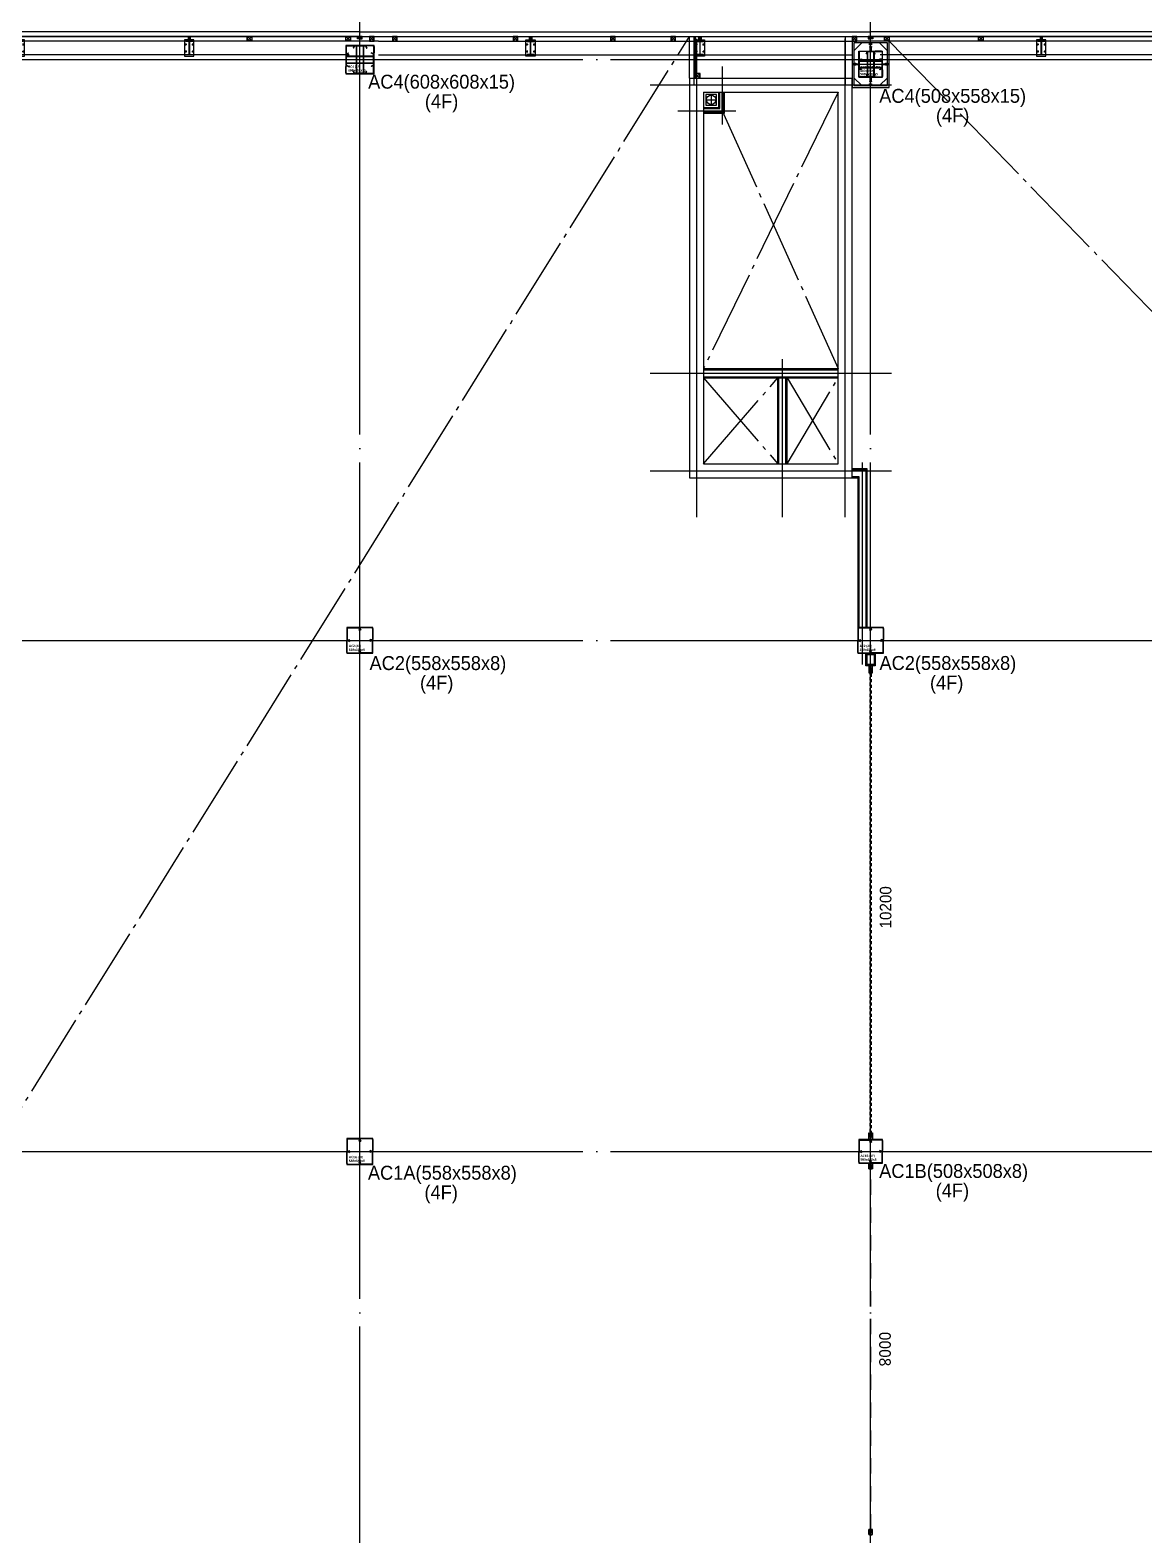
# Model space of a CAD drawing. Header units: millimetres. Extents: x -47382 to 204618, y -51045 to 127155.
# Drawn here: x 61896 to 85886, y 32117 to 64506 of the extents above; entities that cross this region are included whole.
import ezdxf
from ezdxf.enums import TextEntityAlignment as Align

# ---------------------------------------------------------------- set-up
doc = ezdxf.new("R2010")
doc.units = ezdxf.units.MM
doc.header["$LTSCALE"] = 300
doc.header["$MEASUREMENT"] = 0
for name, pattern in [('CEN', [62, 60, -1, 0, -1]), ('HID', [2, 1.1, -0.9]), ('STD_SHAFT', [7.3, 6, -0.5, 0.3, -0.5])]:
    doc.linetypes.add(name, pattern=pattern)
doc.layers.get('0').update_dxf_attribs({"linetype": 'CONTINUOUS'})
doc.layers.get('Defpoints').update_dxf_attribs({"color": 153, "linetype": 'CONTINUOUS'})
for name, color, linetype in [('1', 7, 'CONTINUOUS'), ('6', 6, 'CONTINUOUS'), ('A-CEN', 1, 'CEN'), ('A-CODE-DRAIN', 6, 'CONTINUOUS'), ('A-FLOR-FLIN-TYP2', 8, 'CONTINUOUS'), ('A-FLOR-GW', 6, 'CONTINUOUS'), ('A-FLOR-OPEN-BELO', 6, 'STD_SHAFT'), ('A-FLOR-PANL', 6, 'CONTINUOUS'), ('A-FLOR-STUD', 9, 'CONTINUOUS'), ('A-ST-AXIS-CEN', 252, 'CEN'), ('A-ST-COL', 2, 'CONTINUOUS'), ('A-ST-CONC', 2, 'CONTINUOUS'), ('A-WALL-DRY1', 7, 'CONTINUOUS'), ('Bound', 9, 'CONTINUOUS'), ('SS-PLATE', 32, 'CONTINUOUS'), ('STEEL', 2, 'CONTINUOUS'), ('XREF-PLAN$0$A-STEEL', 7, 'CONTINUOUS'), ('방화셔터', 11, 'HID'), ('지상4층 평면도$0$A-WALL-DRY1', 7, 'CONTINUOUS')]:
    doc.layers.add(name, color=color, linetype=linetype)
doc.layers.add('Defpoint', color=161, linetype='CONTINUOUS', plot=False)
doc.layers.add('보조근', color=7, linetype='CONTINUOUS', lineweight=0)
doc.styles.add('SH_대대리576', font='NanumGothicBold.ttf')
doc.styles.add('XR-평면도$0$맑은고딕', font='')
doc.styles.add('돋움', font='')
doc.styles.get('XR-평면도$0$맑은고딕').set_extended_font_data('Malgun Gothic')
doc.styles.get('돋움').set_extended_font_data('Dotum')

# ---------------------------------------------------------------- blocks, each defined once
blk = doc.blocks.new('A$C284E115B')
at = {"layer": 'A-FLOR-STUD'}
for p, q in [((2, 48, -103000), (98, 2, -103000)), ((2, 2, -103000), (98, 48, -103000))]:
    blk.add_line(p, q, dxfattribs=at)
at = {"layer": 'A-FLOR-STUD', "elevation": -103000}
for points in [[(0, 50), (100, 50), (100, 0), (0, 0)], [(2, 48), (98, 48), (98, 2), (2, 2)]]:
    blk.add_lwpolyline(points, close=True, dxfattribs=at)
blk = doc.blocks.new('BOLT')
at = {"layer": '1', "color": 251}
for p, q in [((-21, 0), (21, 0)), ((0, -21), (0, 21))]:
    blk.add_line(p, q, dxfattribs=at)
at = {"layer": '6', "color": 251}
blk.add_circle((0, 0), 11, dxfattribs=at)
blk = doc.blocks.new('WC2_BP')
at = {"layer": 'SS-PLATE', "color": 251, "ltscale": 0.05}
blk.add_lwpolyline([(-175, -100), (175, -100), (175, 100), (-175, 100)], close=True, dxfattribs=at)
at = {"linetype": 'HID', "yscale": 0.909090909090909, "zscale": 0.909090909090909}
for p, xscale in [((-75, 75), -0.909090909090909), ((75, 75), 0.909090909090909)]:
    blk.add_blockref('BOLT', p, dxfattribs=dict(at, xscale=xscale))
at = {"linetype": 'HID', "yscale": 0.909090909090909, "zscale": 0.909090909090909, "rotation": 180}
for p, xscale in [((-75, -75), 0.909090909090909), ((75, -75), -0.909090909090909)]:
    blk.add_blockref('BOLT', p, dxfattribs=dict(at, xscale=xscale))
blk = doc.blocks.new('H-300X150X6_5X9')
at = {"layer": 'Defpoint'}
for p, q in [((-3.25, 0), (3.25, 0)), ((0, -150), (0, 150))]:
    blk.add_line(p, q, dxfattribs=at)
at = {"layer": 'STEEL'}
blk.add_lwpolyline([(-75, -150), (-75, -141), (-16.25, -141, 0.41421356), (-3.25, -128), (-3.25, 128, 0.41421356), (-16.25, 141), (-75, 141), (-75, 150), (75, 150), (75, 141), (16.25, 141, 0.41421356), (3.25, 128), (3.25, -128, 0.41421356), (16.25, -141), (75, -141), (75, -150)], format="xyb", close=True, dxfattribs=at)
at = {"layer": 'SS-PLATE', "color": 251, "ltscale": 0.05, "rotation": 90}
blk.add_blockref('WC2_BP', (0, 0), dxfattribs=at)
blk = doc.blocks.new('A$C2E56680A')
blk.add_blockref('A$C284E115B', (0, 50))
at = {"layer": 'STEEL', "xscale": -1, "rotation": 90.00000000000001}
blk.add_blockref('H-300X150X6_5X9', (250, 75, -103000), dxfattribs=at)
blk = doc.blocks.new('3-11000')
at = {"layer": 'A-FLOR-FLIN-TYP2'}
for p, q in [((200, -400, -103000), (200, 11000, -103000)), ((500, 229, -103000), (500, 10796, -103000))]:
    blk.add_line(p, q, dxfattribs=at)
at = {"layer": 'A-FLOR-GW'}
for p, q in [((0, 0, -103000), (0, 11000, -103000)), ((100, 0, -103000), (100, 11000, -103000))]:
    blk.add_line(p, q, dxfattribs=at)
for p in [(100, 7250), (100, 3600)]:
    blk.add_blockref('A$C2E56680A', p)
blk = doc.blocks.new('A$C02DD68EE')
at = {"layer": 'A-FLOR-STUD'}
for p, q in [((125, 11000, -103000), (102, 10952, -103000)), ((125, 11000, -103000), (148, 10952, -103000)), ((102, 48, -103000), (125, 0, -103000)), ((148, 48, -103000), (125, 0, -103000))]:
    blk.add_line(p, q, dxfattribs=at)
at = {"layer": 'A-FLOR-STUD', "elevation": -103000}
for points in [[(100, 11000), (100, 10950), (150, 10950), (150, 11000)], [(102, 11000), (102, 10952), (148, 10952), (148, 11000)], [(150, 0), (150, 50), (100, 50), (100, 0)], [(148, 0), (148, 48), (102, 48), (102, 0)]]:
    blk.add_lwpolyline(points, dxfattribs=at)
blk.add_blockref('3-11000', (0, 0))
blk = doc.blocks.new('G$C1D2CB7AA')
at = {"layer": 'A-CEN'}
for p, q in [((1000, 10300), (1000, 0)), ((4200, 0), (4200, 10300)), ((5200, 9300), (0, 9300)), ((2850, 0), (2850, 3400)), ((0, 3100), (5200, 3100)), ((0, 3100), (5200, 3100)), ((0, 1000), (5200, 1000))]:
    blk.add_line(p, q, dxfattribs=at)
at = {"layer": 'A-FLOR-OPEN-BELO'}
for p, q in [((4050, 9150), (1150, 3200)), ((1550, 8750), (4050, 3200)), ((1150, 3000), (2750, 1150)), ((1150, 1150), (2750, 3000)), ((2950, 1150), (4050, 3000)), ((2950, 3000), (4050, 1150))]:
    blk.add_line(p, q, dxfattribs=at)
at = {"layer": 'A-ST-CONC'}
for p, q in [((850, 9450), (4350, 9450)), ((850, 9450), (850, 850)), ((4350, 850), (4350, 9450)), ((1150, 9150), (4050, 9150)), ((1150, 9150), (1150, 1150)), ((4050, 1150), (4050, 9150)), ((1150, 1150), (4050, 1150)), ((850, 850), (4350, 850))]:
    blk.add_line(p, q, dxfattribs=at)
at = {"layer": 'A-WALL-DRY1'}
for p, q in [((1150, 3200), (4050, 3200)), ((1150, 3187), (4050, 3187)), ((1150, 3175), (4050, 3175)), ((1150, 3025), (4050, 3025)), ((1150, 3012), (4050, 3012)), ((1150, 3000), (4050, 3000)), ((2750, 1150), (2750, 3000)), ((2762, 1150), (2762, 3000)), ((2775, 1150), (2775, 3000)), ((2925, 1150), (2925, 3000)), ((2938, 1150), (2938, 3000)), ((2950, 1150), (2950, 3000))]:
    blk.add_line(p, q, dxfattribs=at)
blk = doc.blocks.new('A$C53E97F43')
at = {"layer": '방화셔터'}
for p, q in [((0, 64), (0, 65)), ((0, 64), (0, 65)), ((0, 11), (0, 10)), ((0, 11), (0, 10)), ((20, 62), (20, 64)), ((20, 13), (20, 11)), ((79, 20), (82, 20)), ((79, 20), (80, 18)), ((80, 18), (79, 18)), ((79, 18), (80, 16)), ((80, 16), (79, 16)), ((79, 16), (80, 14)), ((80, 14), (79, 14)), ((79, 14), (80, 12)), ((80, 12), (79, 12)), ((79, 12), (80, 10)), ((89, 10), (80, 10)), ((82, 12), (82, 18)), ((82, 18), (87, 18)), ((87, 12), (82, 12)), ((87, 12), (87, 18)), ((88, 20), (90, 20)), ((90, 20), (89, 18)), ((89, 18), (90, 18)), ((90, 18), (89, 16)), ((89, 16), (90, 16)), ((90, 16), (89, 14)), ((89, 14), (90, 14)), ((90, 14), (89, 12)), ((89, 12), (90, 12)), ((90, 12), (89, 10))]:
    blk.add_line(p, q, dxfattribs=at)
for points in [[(0, 10), (10, 10), (10, 0), (150, 0), (150, 25), (90, 25), (90, 10), (80, 10), (80, 20), (50, 20), (50, 50), (150, 50), (150, 75), (10, 75), (10, 65), (0, 65)], [(0, 11), (11, 11), (11, 2), (148, 2), (148, 24), (91, 24), (91, 9), (78, 9), (78, 19), (48, 19), (48, 52), (148, 52), (148, 74), (11, 74), (11, 64), (0, 64)], [(20, 11), (20, 11), (0, 11), (0, 64), (20, 64)], [(20, 13), (2, 13), (2, 62), (20, 62)]]:
    blk.add_lwpolyline(points, dxfattribs=at)
for centre, radius, start, end in [((75, 41), 2, 39.9712, 180), ((74, 41), 0.5, 180, 0), ((75, 41), 1, 49.239, 180), ((48, 21), 35.2, 358.1243, 36.6903), ((47, 16), 40, 5.838, 42.0129), ((82, 20), 0.5, 180, 0), ((87, 20), 0.5, 180, 0)]:
    blk.add_arc(centre, radius, start, end, dxfattribs=at)
blk = doc.blocks.new('AC1A (4f)')
at = {"layer": 'A-ST-COL'}
for p, q in [((20, 558), (20, 319)), ((28, 558), (28, 319)), ((40, 578), (279, 578)), ((40, 570), (279, 570)), ((290, 554), (277, 523)), ((285, 520), (277, 523)), ((298, 551), (285, 520)), ((300, 551), (313, 520)), ((308, 554), (321, 523)), ((313, 520), (321, 523)), ((558, 578), (319, 578)), ((558, 570), (319, 570)), ((570, 558), (570, 319)), ((578, 558), (578, 319)), ((20, 40), (20, 279)), ((28, 40), (28, 279)), ((40, 28), (279, 28)), ((40, 20), (279, 20)), ((44, 308), (75, 321)), ((44, 290), (75, 277)), ((47, 300), (78, 313)), ((47, 298), (78, 285)), ((78, 313), (75, 321)), ((78, 285), (75, 277)), ((285, 78), (277, 75)), ((290, 44), (277, 75)), ((298, 47), (285, 78)), ((300, 47), (313, 78)), ((308, 44), (321, 75)), ((313, 78), (321, 75)), ((558, 28), (319, 28)), ((558, 20), (319, 20)), ((520, 313), (523, 321)), ((551, 300), (520, 313)), ((551, 298), (520, 285)), ((520, 285), (523, 277)), ((554, 308), (523, 321)), ((554, 290), (523, 277)), ((570, 40), (570, 279)), ((578, 40), (578, 279))]:
    blk.add_line(p, q, dxfattribs=at)
for centre, radius, start, end in [((40, 558), 20, 90, 180), ((40, 558), 12, 90, 180), ((279, 558), 20, 340, 90), ((279, 558), 12, 340, 90), ((319, 558), 20, 90, 200), ((319, 558), 12, 90, 200), ((558, 558), 20, 0, 90), ((558, 558), 12, 0, 90), ((40, 319), 20, 180, 290), ((40, 279), 20, 70, 180), ((40, 40), 20, 180, 270), ((40, 319), 12, 180, 290), ((40, 279), 12, 70, 180), ((40, 40), 12, 180, 270), ((279, 40), 20, 270, 20), ((279, 40), 12, 270, 20), ((319, 40), 20, 160, 270), ((319, 40), 12, 160, 270), ((558, 319), 20, 250, 0), ((558, 279), 20, 0, 110), ((558, 319), 12, 250, 0), ((558, 279), 12, 0, 110), ((558, 40), 20, 270, 0), ((558, 40), 12, 270, 0)]:
    blk.add_arc(centre, radius, start, end, dxfattribs=at)
at = {"layer": 'Bound', "color": 9, "linetype": 'Continuous'}
for p, q in [((578, 578), (20, 578)), ((20, 578), (20, 20)), ((578, 20), (578, 578)), ((20, 20), (578, 20))]:
    blk.add_line(p, q, dxfattribs=at)
at = {"layer": 'Defpoint'}
for p, q in [((299, 0), (299, 598)), ((0, 299), (598, 299))]:
    blk.add_line(p, q, dxfattribs=at)
at = {"layer": 'Defpoint', "linetype": 'Continuous', "style": 'SH_대대리576'}
for s, p in [('AC1A (4F)', (62, 179)), ('558x558x8', (62, 98))]:
    blk.add_text(s, height=50, dxfattribs=at).set_placement(p, align=Align.MIDDLE_LEFT)
blk = doc.blocks.new('AC1B(4f)')
at = {"layer": 'A-ST-COL'}
for p, q in [((20, 508), (20, 294)), ((28, 508), (28, 294)), ((40, 528), (254, 528)), ((40, 520), (254, 520)), ((265, 504), (252, 473)), ((260, 470), (252, 473)), ((273, 501), (260, 470)), ((275, 501), (288, 470)), ((283, 504), (296, 473)), ((288, 470), (296, 473)), ((508, 528), (294, 528)), ((508, 520), (294, 520)), ((520, 508), (520, 294)), ((528, 508), (528, 294)), ((20, 40), (20, 254)), ((28, 40), (28, 254)), ((40, 28), (254, 28)), ((40, 20), (254, 20)), ((44, 283), (75, 296)), ((44, 265), (75, 252)), ((47, 275), (78, 288)), ((47, 273), (78, 260)), ((78, 288), (75, 296)), ((78, 260), (75, 252)), ((260, 78), (252, 75)), ((265, 44), (252, 75)), ((273, 47), (260, 78)), ((275, 47), (288, 78)), ((283, 44), (296, 75)), ((288, 78), (296, 75)), ((508, 28), (294, 28)), ((508, 20), (294, 20)), ((470, 288), (473, 296)), ((501, 275), (470, 288)), ((501, 273), (470, 260)), ((470, 260), (473, 252)), ((504, 283), (473, 296)), ((504, 265), (473, 252)), ((520, 40), (520, 254)), ((528, 40), (528, 254))]:
    blk.add_line(p, q, dxfattribs=at)
for centre, radius, start, end in [((40, 508), 20, 90, 180), ((40, 508), 12, 90, 180), ((254, 508), 20, 340, 90), ((254, 508), 12, 340, 90), ((294, 508), 20, 90, 200), ((294, 508), 12, 90, 200), ((508, 508), 20, 0, 90), ((508, 508), 12, 0, 90), ((40, 294), 20, 180, 290), ((40, 254), 20, 70, 180), ((40, 40), 20, 180, 270), ((40, 294), 12, 180, 290), ((40, 254), 12, 70, 180), ((40, 40), 12, 180, 270), ((254, 40), 20, 270, 20), ((254, 40), 12, 270, 20), ((294, 40), 20, 160, 270), ((294, 40), 12, 160, 270), ((508, 294), 20, 250, 0), ((508, 254), 20, 0, 110), ((508, 294), 12, 250, 0), ((508, 254), 12, 0, 110), ((508, 40), 20, 270, 0), ((508, 40), 12, 270, 0)]:
    blk.add_arc(centre, radius, start, end, dxfattribs=at)
at = {"layer": 'Bound', "color": 9, "linetype": 'Continuous'}
for p, q in [((528, 528), (20, 528)), ((20, 528), (20, 20)), ((528, 20), (528, 528)), ((20, 20), (528, 20))]:
    blk.add_line(p, q, dxfattribs=at)
at = {"layer": 'Defpoint'}
for p, q in [((274, 0), (274, 548)), ((0, 274), (548, 274))]:
    blk.add_line(p, q, dxfattribs=at)
at = {"layer": 'Defpoint', "linetype": 'Continuous', "style": 'SH_대대리576'}
for s, p in [('AC1B (4F)', (56, 181)), ('508x508x8', (56, 100))]:
    blk.add_text(s, height=50, dxfattribs=at).set_placement(p, align=Align.MIDDLE_LEFT)
blk = doc.blocks.new('AC2 (4f)')
at = {"layer": 'A-ST-COL'}
for p, q in [((20, 558), (20, 319)), ((28, 558), (28, 319)), ((40, 578), (279, 578)), ((40, 570), (279, 570)), ((290, 554), (277, 523)), ((285, 520), (277, 523)), ((298, 551), (285, 520)), ((300, 551), (313, 520)), ((308, 554), (321, 523)), ((313, 520), (321, 523)), ((558, 578), (319, 578)), ((558, 570), (319, 570)), ((570, 558), (570, 319)), ((578, 558), (578, 319)), ((20, 40), (20, 279)), ((28, 40), (28, 279)), ((40, 28), (279, 28)), ((40, 20), (279, 20)), ((44, 308), (75, 321)), ((44, 290), (75, 277)), ((47, 300), (78, 313)), ((47, 298), (78, 285)), ((78, 313), (75, 321)), ((78, 285), (75, 277)), ((285, 78), (277, 75)), ((290, 44), (277, 75)), ((298, 47), (285, 78)), ((300, 47), (313, 78)), ((308, 44), (321, 75)), ((313, 78), (321, 75)), ((558, 28), (319, 28)), ((558, 20), (319, 20)), ((520, 313), (523, 321)), ((551, 300), (520, 313)), ((551, 298), (520, 285)), ((520, 285), (523, 277)), ((554, 308), (523, 321)), ((554, 290), (523, 277)), ((570, 40), (570, 279)), ((578, 40), (578, 279))]:
    blk.add_line(p, q, dxfattribs=at)
for centre, radius, start, end in [((40, 558), 20, 90, 180), ((40, 558), 12, 90, 180), ((279, 558), 20, 340, 90), ((279, 558), 12, 340, 90), ((319, 558), 20, 90, 200), ((319, 558), 12, 90, 200), ((558, 558), 20, 0, 90), ((558, 558), 12, 0, 90), ((40, 319), 20, 180, 290), ((40, 279), 20, 70, 180), ((40, 40), 20, 180, 270), ((40, 319), 12, 180, 290), ((40, 279), 12, 70, 180), ((40, 40), 12, 180, 270), ((279, 40), 20, 270, 20), ((279, 40), 12, 270, 20), ((319, 40), 20, 160, 270), ((319, 40), 12, 160, 270), ((558, 319), 20, 250, 0), ((558, 279), 20, 0, 110), ((558, 319), 12, 250, 0), ((558, 279), 12, 0, 110), ((558, 40), 20, 270, 0), ((558, 40), 12, 270, 0)]:
    blk.add_arc(centre, radius, start, end, dxfattribs=at)
at = {"layer": 'Bound', "color": 9, "linetype": 'Continuous'}
for p, q in [((578, 578), (20, 578)), ((20, 578), (20, 20)), ((578, 20), (578, 578)), ((20, 20), (578, 20))]:
    blk.add_line(p, q, dxfattribs=at)
at = {"layer": 'Defpoint'}
for p, q in [((299, 0), (299, 598)), ((0, 299), (598, 299))]:
    blk.add_line(p, q, dxfattribs=at)
at = {"layer": 'Defpoint', "linetype": 'Continuous', "style": 'SH_대대리576'}
for s, p in [('AC2 (4F)', (62, 179)), ('558x558x8', (62, 98))]:
    blk.add_text(s, height=50, dxfattribs=at).set_placement(p, align=Align.MIDDLE_LEFT)
blk = doc.blocks.new('xbar')
at = {"layer": 'Defpoints'}
blk.add_lwpolyline([(-21, 21), (21, 21), (21, -21), (-21, -21)], close=True, dxfattribs=at)
at = {"layer": '보조근'}
for p, q in [((-21, -21), (21, 21)), ((-21, 21), (21, -21))]:
    blk.add_line(p, q, dxfattribs=at)
blk = doc.blocks.new('AC10A(1~4f)')
for points in [[(325, 779), (475, 779), (475, 764), (325, 764)], [(146, 600), (146, 400), (161, 400), (161, 600)], [(654, 400), (654, 598), (639, 598), (639, 400)], [(325, 219), (325, 234), (475, 234), (475, 219)]]:
    blk.add_hatch(color=9).paths.add_polyline_path(points)
for p, q in [((326, 764), (326, 234)), ((335, 764), (335, 234)), ((465, 764), (465, 234)), ((474, 764), (474, 234)), ((161, 574), (639, 574)), ((161, 565), (639, 565)), ((161, 435), (639, 435)), ((161, 426), (639, 426))]:
    blk.add_line(p, q)
for points in [[(760, 960), (40, 960), (40, 40), (760, 40)], [(390, 869), (382, 869), (382, 879), (418, 879), (418, 869), (410, 869), (410, 779), (390, 779)], [(56, 490), (56, 482), (46, 482), (46, 518), (56, 518), (56, 510), (146, 510), (146, 490)], [(744, 510), (744, 518), (754, 518), (754, 482), (744, 482), (744, 490), (654, 490), (654, 510)], [(410, 129), (418, 129), (418, 119), (382, 119), (382, 129), (390, 129), (390, 219), (410, 219)]]:
    blk.add_lwpolyline(points, close=True)
for points in [[(211, 960), (40, 789)], [(589, 960), (760, 789)], [(211, 40), (40, 211)], [(589, 40), (760, 211)]]:
    blk.add_lwpolyline(points)
at = {"color": 8, "linetype": 'Continuous'}
for points in [[(325, 779), (475, 779), (475, 764), (325, 764)], [(146, 600), (146, 400), (161, 400), (161, 600)], [(654, 400), (654, 598), (639, 598), (639, 400)], [(325, 219), (475, 219), (475, 234), (325, 234)]]:
    blk.add_lwpolyline(points, close=True, dxfattribs=at)
at = {"layer": 'A-ST-COL'}
blk.add_lwpolyline([(800, 1000), (0, 1000), (0, 0), (800, 0)], close=True, dxfattribs=at)
for points in [[(154, 620, 0.520567), (170, 609), (201, 620), (204, 613), (173, 601, -0.520567), (146, 620), (146, 759, -0.414214), (166, 779), (305, 779, -0.520567), (324, 752), (312, 721), (305, 724), (316, 755, 0.520567), (305, 771), (166, 771, 0.414214), (154, 759)], [(646, 620, -0.520567), (630, 609), (599, 620), (596, 613), (627, 601, 0.520567), (654, 620), (654, 759, 0.414214), (634, 779), (495, 779, 0.520567), (476, 752), (488, 721), (495, 724), (484, 755, -0.520567), (495, 771), (634, 771, -0.414214), (646, 759)], [(154, 380, -0.520567), (170, 391), (201, 380), (204, 387), (173, 399, 0.520567), (146, 380), (146, 241, 0.414214), (166, 221), (305, 221, 0.520567), (324, 248), (312, 279), (305, 276), (316, 245, -0.520567), (305, 229), (166, 229, -0.414214), (154, 241)], [(646, 380, 0.520567), (630, 391), (599, 380), (596, 387), (627, 399, -0.520567), (654, 380), (654, 241, -0.414214), (634, 221), (495, 221, -0.520567), (476, 248), (488, 279), (495, 276), (484, 245, 0.520567), (495, 229), (634, 229, 0.414214), (646, 241)]]:
    blk.add_lwpolyline(points, format="xyb", close=True, dxfattribs=at)
at = {"layer": 'Bound', "color": 9, "linetype": 'Continuous'}
for p, q in [((146, 221), (146, 779)), ((146, 779), (654, 779)), ((654, 221), (654, 779)), ((146, 221), (654, 221))]:
    blk.add_line(p, q, dxfattribs=at)
at = {"layer": 'Defpoint'}
for p, q in [((400, 199), (400, 799)), ((124, 500), (676, 500))]:
    blk.add_line(p, q, dxfattribs=at)
at = {"layer": '보조근', "rotation": 89.99999999999937}
for p in [(400, 939), (61, 500), (739, 500), (400, 61)]:
    blk.add_blockref('xbar', p, dxfattribs=at)
at = {"layer": 'Defpoint', "linetype": 'Continuous', "style": 'SH_대대리576'}
for s, p in [('AC10A (1~4F)', (176, 440)), ('800x1000', (176, 359)), ('508x558x15', (176, 289))]:
    blk.add_text(s, height=50, dxfattribs=at).set_placement(p, align=Align.MIDDLE_LEFT)
blk = doc.blocks.new('AC4(4f)')
for points in [[(20, 449), (20, 199), (35, 199), (35, 449)], [(199, 628), (449, 628), (449, 613), (199, 613)], [(628, 199), (628, 449), (613, 449), (613, 199)], [(199, 20), (449, 20), (449, 35), (199, 35)]]:
    blk.add_hatch(color=9).paths.add_polyline_path(points)
for p, q in [((33, 403), (615, 403)), ((33, 394), (615, 394)), ((244, 615), (244, 33)), ((253, 615), (253, 33)), ((394, 615), (394, 33)), ((403, 615), (403, 33)), ((33, 254), (615, 254)), ((33, 245), (615, 245))]:
    blk.add_line(p, q)
at = {"color": 8, "linetype": 'Continuous'}
for points in [[(20, 449), (20, 199), (35, 199), (35, 449)], [(199, 628), (449, 628), (449, 613), (199, 613)], [(628, 199), (628, 449), (613, 449), (613, 199)], [(199, 20), (449, 20), (449, 35), (199, 35)]]:
    blk.add_lwpolyline(points, close=True, dxfattribs=at)
at = {"layer": 'A-ST-COL'}
for p, q in [((20, 608), (20, 469)), ((28, 608), (28, 469)), ((40, 628), (179, 628)), ((40, 620), (179, 620)), ((44, 458), (75, 471)), ((47, 450), (78, 463)), ((78, 463), (75, 471)), ((190, 604), (177, 573)), ((185, 570), (177, 573)), ((198, 601), (185, 570)), ((450, 601), (463, 570)), ((458, 604), (471, 573)), ((463, 570), (471, 573)), ((608, 628), (469, 628)), ((608, 620), (469, 620)), ((570, 463), (573, 471)), ((601, 450), (570, 463)), ((604, 458), (573, 471)), ((620, 608), (620, 469)), ((628, 608), (628, 469)), ((20, 40), (20, 179)), ((28, 40), (28, 179)), ((40, 28), (179, 28)), ((40, 20), (179, 20)), ((44, 190), (75, 177)), ((47, 198), (78, 185)), ((78, 185), (75, 177)), ((185, 78), (177, 75)), ((190, 44), (177, 75)), ((198, 47), (185, 78)), ((450, 47), (463, 78)), ((458, 44), (471, 75)), ((463, 78), (471, 75)), ((608, 28), (469, 28)), ((608, 20), (469, 20)), ((601, 198), (570, 185)), ((570, 185), (573, 177)), ((604, 190), (573, 177)), ((620, 40), (620, 179)), ((628, 40), (628, 179))]:
    blk.add_line(p, q, dxfattribs=at)
for centre, radius, start, end in [((40, 608), 20, 90, 180), ((40, 469), 20, 180, 290), ((40, 608), 12, 90, 180), ((40, 469), 12, 180, 290), ((179, 608), 20, 340, 90), ((179, 608), 12, 340, 90), ((469, 608), 20, 90, 200), ((469, 608), 12, 90, 200), ((608, 469), 20, 250, 0), ((608, 469), 12, 250, 0), ((608, 608), 20, 0, 90), ((608, 608), 12, 0, 90), ((40, 179), 20, 70, 180), ((40, 40), 20, 180, 270), ((40, 179), 12, 70, 180), ((40, 40), 12, 180, 270), ((179, 40), 20, 270, 20), ((179, 40), 12, 270, 20), ((469, 40), 20, 160, 270), ((469, 40), 12, 160, 270), ((608, 179), 20, 0, 110), ((608, 179), 12, 0, 110), ((608, 40), 20, 270, 0), ((608, 40), 12, 270, 0)]:
    blk.add_arc(centre, radius, start, end, dxfattribs=at)
at = {"layer": 'Bound', "color": 9, "linetype": 'Continuous'}
for p, q in [((628, 628), (20, 628)), ((20, 628), (20, 20)), ((628, 20), (628, 628)), ((20, 20), (628, 20))]:
    blk.add_line(p, q, dxfattribs=at)
at = {"layer": 'Defpoint'}
for p, q in [((324, 0), (324, 648)), ((0, 324), (648, 324))]:
    blk.add_line(p, q, dxfattribs=at)
at = {"layer": 'Defpoint', "linetype": 'Continuous', "style": 'SH_대대리576'}
for s, p in [('AC4 (4F)', (71, 174)), ('608x608x15', (71, 93))]:
    blk.add_text(s, height=50, dxfattribs=at).set_placement(p, align=Align.MIDDLE_LEFT)
blk = doc.blocks.new('ACT 지상4층구조평면도')
for name, p in [('AC10A(1~4f)', (126982, 114316)), ('AC4(4f)', (116058, 114592)), ('AC2 (4f)', (116083, 102117)), ('AC2 (4f)', (127083, 102117)), ('AC1A (4f)', (116083, 91117)), ('AC1B(4f)', (127108, 91142))]:
    blk.add_blockref(name, p)
blk = doc.blocks.new('XREF-PLAN$0$각-100X100')
at = {"layer": 'XREF-PLAN$0$A-STEEL', "color": 1}
for p, q in [((-47.7, -47.7), (47.7, 47.7)), ((-47.7, 47.7), (47.7, -47.7))]:
    blk.add_line(p, q, dxfattribs=at)
at = {"layer": 'XREF-PLAN$0$A-STEEL'}
blk.add_lwpolyline([(-50, -50), (50, -50), (50, 50), (-50, 50)], close=True, dxfattribs=at)
at = {"layer": 'XREF-PLAN$0$A-STEEL', "color": 8}
blk.add_lwpolyline([(-47.7, -47.7), (47.7, -47.7), (47.7, 47.7), (-47.7, 47.7)], close=True, dxfattribs=at)

msp = doc.modelspace()

# ---------------------------------------------------------------- linework, layer by layer
at = {"layer": 'A-CEN'}
for p, q in [((79450, 64371), (79450, 63321)), ((76800, 63721), (76800, 62471)), ((75850, 62771), (77100, 62771)), ((79821, 55200), (79821, 50850))]:
    msp.add_line(p, q, dxfattribs=at)
for points in [[(75700, 64371), (135500, 64371), (135500, 6371), (35500, 6371), (35500, 64371), (74500, 64371)], [(76250, 63321), (76200, 63321), (76200, 64371)]]:
    msp.add_lwpolyline(points, dxfattribs=at)
at = {"layer": 'A-CODE-DRAIN'}
for p, q in [((76450, 63006), (76680, 63006)), ((76565, 63121), (76565, 62891))]:
    msp.add_line(p, q, dxfattribs=at)
msp.add_circle((76565, 63006), 100, dxfattribs=at)
at = {"layer": 'A-FLOR-FLIN-TYP2'}
for p, q in [((69400, 64271), (79600, 64271)), ((69400, 63971), (79600, 63971))]:
    msp.add_line(p, q, dxfattribs=at)
at = {"layer": 'A-FLOR-GW'}
for p, q in [((69000, 64471), (80000, 64471)), ((69000, 64371), (80000, 64371))]:
    msp.add_line(p, q, dxfattribs=at)
at = {"layer": 'A-FLOR-OPEN-BELO'}
for p, q in [((39900, 6371), (76100, 64371)), ((80400, 64271), (131100, 12121))]:
    msp.add_line(p, q, dxfattribs=at)
at = {"layer": 'A-FLOR-PANL'}
for points in [[(76100, 63471), (76100, 64371)], [(76100, 63471), (76100, 64321)], [(76225, 63471), (76225, 64371)]]:
    msp.add_lwpolyline(points, dxfattribs=at)
at = {"layer": 'A-FLOR-STUD'}
for p, q in [((69048, 64369), (69000, 64346)), ((69048, 64324), (69000, 64346)), ((80000, 64346), (79952, 64369)), ((80000, 64346), (79952, 64324))]:
    msp.add_line(p, q, dxfattribs=at)
for points in [[(69000, 64321), (69050, 64321), (69050, 64371), (69000, 64371)], [(69000, 64324), (69048, 64324), (69048, 64369), (69000, 64369)], [(80000, 64371), (79950, 64371), (79950, 64321), (80000, 64321)], [(80000, 64369), (79952, 64369), (79952, 64324), (80000, 64324)]]:
    msp.add_lwpolyline(points, dxfattribs=at)
at = {"layer": 'A-ST-AXIS-CEN'}
for p, q in [((69000, 0), (69000, 99371)), ((80000, 0), (80000, 99371)), ((0, 63871), (142000, 63871)), ((0, 51371), (142000, 51371)), ((0, 40371), (142000, 40371))]:
    msp.add_line(p, q, dxfattribs=at)
at = {"layer": 'A-WALL-DRY1'}
for points in [[(76400, 62841), (76730, 62841), (76730, 63171)], [(76400, 62816), (76755, 62816), (76755, 63171)], [(76400, 62766), (76805, 62766), (76805, 63171)], [(76400, 62751), (76820, 62751), (76820, 63171)], [(76400, 62736), (76835, 62736), (76835, 63171)], [(76400, 62721), (76850, 62721), (76850, 63171)]]:
    msp.add_lwpolyline(points, dxfattribs=at)
for points in [[(76450, 62891), (76680, 62891), (76680, 63121), (76450, 63121)], [(79900, 50825), (79900, 51092), (80100, 51092), (80100, 50825)], [(79913, 50838), (79913, 51080), (80088, 51080), (80088, 50838)], [(79925, 50850), (79925, 51067), (80075, 51067), (80075, 50850)]]:
    msp.add_lwpolyline(points, close=True, dxfattribs=at)
at = {"layer": '방화셔터', "linetype": 'HID', "ltscale": 0.2}
for p, q in [((79988, 40675), (79988, 50775)), ((79988, 50775), (80013, 50775)), ((80013, 50775), (80013, 40675)), ((80013, 40675), (79988, 40675))]:
    msp.add_line(p, q, dxfattribs=at)
at = {"layer": '방화셔터'}
for p, q in [((79988, 40052), (79987, 40052)), ((79987, 40051), (79987, 40036)), ((79988, 40036), (79987, 40036)), ((79988, 40052), (79988, 40036)), ((79989, 40052), (79988, 40052)), ((79989, 40035), (79988, 40035)), ((79989, 40053), (79998, 40053)), ((79989, 40035), (79989, 40053)), ((79989, 40053), (79989, 40052)), ((79989, 40053), (79989, 40052)), ((79989, 40053), (79989, 40052)), ((79989, 40052), (79989, 40051)), ((79989, 40052), (79989, 40051)), ((79989, 40051), (79989, 40050)), ((79989, 40051), (79989, 40051)), ((79989, 40050), (79989, 40050)), ((79989, 40050), (79989, 40050)), ((79989, 40049), (79989, 40049)), ((79989, 40047), (79989, 40047)), ((79989, 40047), (79989, 40047)), ((79989, 40046), (79989, 40045)), ((79989, 40046), (79989, 40046)), ((79989, 40046), (79989, 40046)), ((79989, 40046), (79989, 40046)), ((79989, 40045), (79989, 40044)), ((79989, 40045), (79989, 40044)), ((79989, 40045), (79989, 40045)), ((79989, 40045), (79989, 40045)), ((79989, 40044), (79989, 40043)), ((79989, 40044), (79989, 40043)), ((79989, 40044), (79989, 40043)), ((79989, 40044), (79989, 40044)), ((79989, 40043), (79989, 40042)), ((79989, 40043), (79989, 40042)), ((79989, 40042), (79989, 40042)), ((79989, 40042), (79989, 40042)), ((79989, 40041), (79989, 40041)), ((79989, 40041), (79989, 40041)), ((79989, 40041), (79989, 40041)), ((79989, 40038), (79989, 40038)), ((79989, 40037), (79989, 40036)), ((79989, 40037), (79989, 40037)), ((79989, 40037), (79989, 40037)), ((79989, 40037), (79989, 40037)), ((79989, 40036), (79989, 40035)), ((79989, 40036), (79989, 40035)), ((79989, 40036), (79989, 40036)), ((79989, 40036), (79989, 40036)), ((79989, 40035), (79998, 40035)), ((79989, 40035), (79989, 40035)), ((79989, 40035), (79989, 40035)), ((79989, 40035), (79989, 40035)), ((79989, 40035), (79989, 40035)), ((79997, 40044), (79990, 40044)), ((79996, 32237), (79996, 39997)), ((79997, 40053), (79997, 40052)), ((79997, 40053), (79997, 40052)), ((79997, 40053), (79997, 40052)), ((79998, 40052), (79997, 40051)), ((79998, 40052), (79997, 40052)), ((79998, 40052), (79997, 40052)), ((79998, 40051), (79997, 40050)), ((79998, 40051), (79997, 40051)), ((79998, 40051), (79997, 40051)), ((79998, 40051), (79997, 40051)), ((79998, 40050), (79997, 40050)), ((79998, 40046), (79997, 40046)), ((79998, 40046), (79997, 40046)), ((79998, 40045), (79997, 40044)), ((79998, 40045), (79997, 40045)), ((79998, 40045), (79997, 40045)), ((79998, 40044), (79997, 40043)), ((79998, 40044), (79997, 40043)), ((79998, 40044), (79997, 40043)), ((79998, 40044), (79997, 40044)), ((79998, 40043), (79997, 40042)), ((79998, 40043), (79997, 40042)), ((79998, 40043), (79997, 40043)), ((79998, 40042), (79997, 40041)), ((79998, 40042), (79997, 40042)), ((79998, 40042), (79997, 40042)), ((79998, 40041), (79997, 40041)), ((79998, 40037), (79997, 40036)), ((79998, 40037), (79997, 40037)), ((79998, 40037), (79997, 40037)), ((79998, 40036), (79997, 40035)), ((79998, 40036), (79997, 40035)), ((79998, 40036), (79997, 40036)), ((79998, 40035), (79997, 40035)), ((79998, 40035), (79997, 40035)), ((79998, 40050), (79998, 40050)), ((79998, 40050), (79998, 40050)), ((79998, 40047), (79998, 40047)), ((79998, 40046), (79998, 40046)), ((79998, 40041), (79998, 40041)), ((79998, 40041), (79998, 40041)), ((79998, 40038), (79998, 40038)), ((79998, 40037), (79998, 40037)), ((80002, 40053), (80011, 40053)), ((80002, 40052), (80003, 40052)), ((80002, 40052), (80003, 40052)), ((80002, 40052), (80003, 40051)), ((80002, 40051), (80003, 40051)), ((80002, 40051), (80003, 40051)), ((80002, 40051), (80003, 40051)), ((80002, 40051), (80003, 40050)), ((80002, 40050), (80003, 40050)), ((80002, 40050), (80002, 40050)), ((80002, 40050), (80002, 40050)), ((80002, 40047), (80002, 40047)), ((80002, 40046), (80002, 40046)), ((80002, 40046), (80003, 40046)), ((80002, 40046), (80003, 40046)), ((80002, 40045), (80003, 40045)), ((80002, 40045), (80003, 40045)), ((80002, 40045), (80003, 40044)), ((80002, 40044), (80003, 40044)), ((80002, 40044), (80003, 40043)), ((80002, 40044), (80003, 40043)), ((80002, 40044), (80003, 40043)), ((80002, 40043), (80003, 40043)), ((80002, 40043), (80003, 40042)), ((80002, 40043), (80003, 40042)), ((80002, 40042), (80003, 40042)), ((80002, 40042), (80003, 40042)), ((80002, 40042), (80003, 40041)), ((80002, 40041), (80003, 40041)), ((80002, 40041), (80002, 40041)), ((80002, 40041), (80002, 40041)), ((80002, 40038), (80002, 40038)), ((80002, 40037), (80002, 40037)), ((80002, 40037), (80003, 40037)), ((80002, 40037), (80003, 40037)), ((80002, 40037), (80003, 40036)), ((80002, 40036), (80003, 40036)), ((80002, 40036), (80003, 40035)), ((80002, 40036), (80003, 40035)), ((80011, 40035), (80002, 40035)), ((80002, 40035), (80003, 40035)), ((80002, 40035), (80003, 40035)), ((80003, 40053), (80003, 40052)), ((80003, 40053), (80003, 40052)), ((80003, 40053), (80003, 40052)), ((80003, 40044), (80010, 40044)), ((80005, 32237), (80005, 39997)), ((80010, 40053), (80011, 40052)), ((80010, 40044), (80011, 40043)), ((80011, 40035), (80011, 40053)), ((80011, 40053), (80011, 40052)), ((80011, 40053), (80011, 40052)), ((80011, 40052), (80012, 40052)), ((80011, 40052), (80011, 40051)), ((80011, 40052), (80011, 40051)), ((80011, 40051), (80011, 40051)), ((80011, 40051), (80011, 40050)), ((80011, 40050), (80011, 40050)), ((80011, 40050), (80011, 40050)), ((80011, 40049), (80011, 40049)), ((80011, 40047), (80011, 40047)), ((80011, 40047), (80011, 40047)), ((80011, 40046), (80011, 40046)), ((80011, 40046), (80011, 40046)), ((80011, 40046), (80011, 40046)), ((80011, 40046), (80011, 40045)), ((80011, 40045), (80011, 40045)), ((80011, 40045), (80011, 40045)), ((80011, 40045), (80011, 40044)), ((80011, 40045), (80011, 40044)), ((80011, 40044), (80011, 40044)), ((80011, 40044), (80011, 40043)), ((80011, 40044), (80011, 40043)), ((80011, 40043), (80011, 40042)), ((80011, 40043), (80011, 40042)), ((80011, 40042), (80011, 40042)), ((80011, 40042), (80011, 40042)), ((80011, 40041), (80011, 40041)), ((80011, 40041), (80011, 40041)), ((80011, 40041), (80011, 40041)), ((80011, 40038), (80011, 40038)), ((80011, 40037), (80011, 40037)), ((80011, 40037), (80011, 40037)), ((80011, 40037), (80011, 40037)), ((80011, 40037), (80011, 40036)), ((80011, 40036), (80011, 40036)), ((80011, 40036), (80011, 40036)), ((80011, 40036), (80011, 40035)), ((80011, 40036), (80011, 40035)), ((80011, 40035), (80012, 40035)), ((80011, 40035), (80011, 40035)), ((80011, 40035), (80011, 40035)), ((80011, 40035), (80011, 40035)), ((80011, 40035), (80011, 40035)), ((80012, 40052), (80012, 40036)), ((80012, 40052), (80013, 40052)), ((80012, 40036), (80013, 40036)), ((80013, 40051), (80013, 40036)), ((79987, 32184), (79987, 32199)), ((79988, 32199), (79987, 32199)), ((79988, 32183), (79987, 32183)), ((79989, 32200), (79988, 32200)), ((79988, 32183), (79988, 32199)), ((79989, 32183), (79988, 32183)), ((79989, 32200), (79998, 32200)), ((79989, 32200), (79989, 32182)), ((79989, 32200), (79989, 32200)), ((79989, 32200), (79989, 32200)), ((79989, 32200), (79989, 32200)), ((79989, 32199), (79989, 32200)), ((79989, 32199), (79989, 32200)), ((79989, 32199), (79989, 32199)), ((79989, 32199), (79989, 32199)), ((79989, 32199), (79989, 32199)), ((79989, 32198), (79989, 32198)), ((79989, 32198), (79989, 32198)), ((79989, 32198), (79989, 32198)), ((79989, 32197), (79989, 32198)), ((79989, 32197), (79989, 32197)), ((79989, 32194), (79989, 32194)), ((79989, 32194), (79989, 32194)), ((79989, 32194), (79989, 32194)), ((79989, 32193), (79989, 32193)), ((79989, 32193), (79989, 32193)), ((79989, 32192), (79989, 32193)), ((79989, 32192), (79989, 32192)), ((79989, 32191), (79989, 32192)), ((79989, 32191), (79989, 32192)), ((79989, 32191), (79989, 32191)), ((79989, 32191), (79989, 32191)), ((79989, 32190), (79989, 32191)), ((79989, 32190), (79989, 32191)), ((79989, 32190), (79989, 32190)), ((79989, 32190), (79989, 32190)), ((79989, 32189), (79989, 32190)), ((79989, 32189), (79989, 32189)), ((79989, 32189), (79989, 32189)), ((79989, 32189), (79989, 32189)), ((79989, 32188), (79989, 32188)), ((79989, 32188), (79989, 32188)), ((79989, 32185), (79989, 32185)), ((79989, 32185), (79989, 32185)), ((79989, 32185), (79989, 32185)), ((79989, 32184), (79989, 32184)), ((79989, 32184), (79989, 32184)), ((79989, 32183), (79989, 32184)), ((79989, 32183), (79989, 32184)), ((79989, 32182), (79989, 32183)), ((79989, 32182), (79989, 32183)), ((79989, 32182), (79989, 32183)), ((79989, 32182), (79998, 32182)), ((79997, 32191), (79990, 32191)), ((79998, 32200), (79997, 32200)), ((79998, 32200), (79997, 32200)), ((79998, 32199), (79997, 32200)), ((79998, 32199), (79997, 32200)), ((79998, 32199), (79997, 32199)), ((79998, 32198), (79997, 32199)), ((79998, 32198), (79997, 32198)), ((79998, 32198), (79997, 32198)), ((79998, 32194), (79997, 32194)), ((79998, 32193), (79997, 32193)), ((79998, 32193), (79997, 32193)), ((79998, 32193), (79997, 32193)), ((79998, 32192), (79997, 32193)), ((79998, 32192), (79997, 32192)), ((79998, 32192), (79997, 32192)), ((79998, 32191), (79997, 32192)), ((79998, 32191), (79997, 32192)), ((79998, 32191), (79997, 32192)), ((79998, 32190), (79997, 32191)), ((79998, 32190), (79997, 32191)), ((79998, 32190), (79997, 32190)), ((79998, 32189), (79997, 32190)), ((79998, 32189), (79997, 32189)), ((79998, 32189), (79997, 32189)), ((79998, 32185), (79997, 32185)), ((79998, 32184), (79997, 32185)), ((79998, 32184), (79997, 32184)), ((79998, 32184), (79997, 32184)), ((79998, 32183), (79997, 32184)), ((79998, 32183), (79997, 32184)), ((79998, 32183), (79997, 32183)), ((79998, 32182), (79997, 32183)), ((79997, 32182), (79997, 32183)), ((79997, 32182), (79997, 32183)), ((79997, 32182), (79997, 32182)), ((79998, 32197), (79998, 32197)), ((79998, 32197), (79998, 32197)), ((79998, 32194), (79998, 32194)), ((79998, 32194), (79998, 32194)), ((79998, 32189), (79998, 32189)), ((79998, 32188), (79998, 32188)), ((79998, 32185), (79998, 32185)), ((79998, 32185), (79998, 32185)), ((80011, 32200), (80002, 32200)), ((80002, 32199), (80003, 32200)), ((80002, 32199), (80003, 32200)), ((80002, 32200), (80003, 32200)), ((80002, 32200), (80003, 32200)), ((80002, 32198), (80003, 32199)), ((80002, 32199), (80003, 32199)), ((80002, 32198), (80003, 32198)), ((80002, 32198), (80003, 32198)), ((80002, 32197), (80002, 32197)), ((80002, 32197), (80002, 32197)), ((80002, 32194), (80003, 32194)), ((80002, 32194), (80002, 32194)), ((80002, 32194), (80002, 32194)), ((80002, 32192), (80003, 32193)), ((80002, 32193), (80003, 32193)), ((80002, 32193), (80003, 32193)), ((80002, 32193), (80003, 32193)), ((80002, 32191), (80003, 32192)), ((80002, 32191), (80003, 32192)), ((80002, 32191), (80003, 32192)), ((80002, 32192), (80003, 32192)), ((80002, 32192), (80003, 32192)), ((80002, 32190), (80003, 32191)), ((80002, 32190), (80003, 32191)), ((80002, 32189), (80003, 32190)), ((80002, 32190), (80003, 32190)), ((80002, 32189), (80002, 32189)), ((80002, 32189), (80003, 32189)), ((80002, 32189), (80003, 32189)), ((80002, 32188), (80002, 32188)), ((80002, 32184), (80003, 32185)), ((80002, 32185), (80003, 32185)), ((80002, 32185), (80002, 32185)), ((80002, 32185), (80002, 32185)), ((80002, 32183), (80003, 32184)), ((80002, 32183), (80003, 32184)), ((80002, 32184), (80003, 32184)), ((80002, 32184), (80003, 32184)), ((80002, 32182), (80003, 32183)), ((80002, 32183), (80003, 32183)), ((80002, 32182), (80011, 32182)), ((80003, 32191), (80010, 32191)), ((80003, 32182), (80003, 32183)), ((80003, 32182), (80003, 32183)), ((80003, 32182), (80003, 32182)), ((80010, 32191), (80011, 32192)), ((80010, 32182), (80011, 32183)), ((80011, 32200), (80011, 32182)), ((80011, 32200), (80012, 32200)), ((80011, 32199), (80011, 32200)), ((80011, 32199), (80011, 32200)), ((80011, 32200), (80011, 32200)), ((80011, 32200), (80011, 32200)), ((80011, 32200), (80011, 32200)), ((80011, 32199), (80011, 32199)), ((80011, 32199), (80011, 32199)), ((80011, 32199), (80011, 32199)), ((80011, 32197), (80011, 32198)), ((80011, 32198), (80011, 32198)), ((80011, 32198), (80011, 32198)), ((80011, 32198), (80011, 32198)), ((80011, 32197), (80011, 32197)), ((80011, 32194), (80011, 32194)), ((80011, 32194), (80011, 32194)), ((80011, 32194), (80011, 32194)), ((80011, 32192), (80011, 32193)), ((80011, 32193), (80011, 32193)), ((80011, 32193), (80011, 32193)), ((80011, 32191), (80011, 32192)), ((80011, 32192), (80011, 32192)), ((80011, 32190), (80011, 32191)), ((80011, 32190), (80011, 32191)), ((80011, 32191), (80011, 32191)), ((80011, 32191), (80011, 32191)), ((80011, 32189), (80011, 32190)), ((80011, 32190), (80011, 32190)), ((80011, 32190), (80011, 32190)), ((80011, 32189), (80011, 32189)), ((80011, 32189), (80011, 32189)), ((80011, 32189), (80011, 32189)), ((80011, 32188), (80011, 32188)), ((80011, 32188), (80011, 32188)), ((80011, 32185), (80011, 32185)), ((80011, 32185), (80011, 32185)), ((80011, 32185), (80011, 32185)), ((80011, 32183), (80011, 32184)), ((80011, 32183), (80011, 32184)), ((80011, 32184), (80011, 32184)), ((80011, 32184), (80011, 32184)), ((80011, 32183), (80012, 32183)), ((80011, 32182), (80011, 32183)), ((80011, 32182), (80011, 32183)), ((80012, 32183), (80012, 32199)), ((80012, 32199), (80013, 32199)), ((80012, 32183), (80013, 32183)), ((80013, 32184), (80013, 32199))]:
    msp.add_line(p, q, dxfattribs=at)
for points in [[(79974, 40106), (79964, 40106), (79964, 39999), (79994, 39999), (79994, 40011), (79966, 40011, -0.414214), (79965, 40012), (79965, 40013, -0.322217), (79966, 40014), (79967, 40014, -0.005953), (79967, 40014), (79968, 40015, -0.016283), (79968, 40015), (79969, 40015, -0.030298), (79969, 40015), (79970, 40015, -0.039987), (79970, 40015), (79971, 40015, -0.035509), (79971, 40015), (79971, 40015, -0.021198), (79971, 40015), (79972, 40014, -0.008135), (79972, 40014), (79973, 40014), (79973, 40013), (79970, 40014), (79967, 40012), (79996, 40012), (79996, 39997), (79962, 39997), (79962, 40107), (79973, 40107), (79973, 40117), (79974, 40117), (79974, 40106)], [(79974, 32129), (79964, 32129), (79964, 32236), (79994, 32236), (79994, 32224), (79966, 32224, 0.414214), (79965, 32223), (79965, 32222, 0.322217), (79966, 32221), (79967, 32221, 0.005953), (79967, 32221), (79968, 32220, 0.016283), (79968, 32220), (79969, 32220, 0.030298), (79969, 32220), (79970, 32220, 0.039987), (79970, 32220), (79971, 32220, 0.035509), (79971, 32220), (79971, 32220, 0.021198), (79971, 32220), (79972, 32221, 0.008135), (79972, 32221), (79973, 32221), (79973, 32222), (79970, 32221), (79967, 32222), (79996, 32222), (79996, 32237), (79962, 32237), (79962, 32127), (79973, 32127), (79973, 32117), (79974, 32117), (79974, 32129)]]:
    msp.add_lwpolyline(points, format="xyb", dxfattribs=at)
for points in [[(80036, 39999), (80036, 40067), (79964, 40067), (79964, 39999), (79994, 39999), (79994, 40011), (79984, 40011), (79984, 40010), (79993, 40010), (79993, 40000), (79965, 40000), (79965, 40066), (80035, 40066), (80035, 40000), (80007, 40000), (80007, 40010), (80016, 40010), (80016, 40011), (80006, 40011), (80006, 39999)], [(80026, 40097), (80026, 40117), (79974, 40117), (79974, 40097), (79976, 40097), (79976, 40116), (80024, 40116), (80024, 40097)], [(79999, 40056), (79999, 40031), (79998, 40031), (79998, 40056)], [(80002, 40031), (80002, 40056), (80001, 40056), (80001, 40031)], [(80028, 40117), (80028, 40107), (80038, 40107), (80038, 39997), (80005, 39997), (80005, 40012), (80033, 40012), (80033, 40016), (80035, 40016), (80035, 40011), (80006, 40011), (80006, 39999), (80036, 39999), (80036, 40106), (80026, 40106), (80026, 40117)], [(80036, 32236), (80036, 32167), (79964, 32167), (79964, 32236), (79994, 32236), (79994, 32224), (79984, 32224), (79984, 32225), (79993, 32225), (79993, 32235), (79965, 32235), (79965, 32169), (80035, 32169), (80035, 32235), (80007, 32235), (80007, 32225), (80016, 32225), (80016, 32224), (80006, 32224), (80006, 32236)], [(80026, 32137), (80026, 32117), (79974, 32117), (79974, 32137), (79976, 32137), (79976, 32119), (80024, 32119), (80024, 32137)], [(79999, 32179), (79999, 32204), (79998, 32204), (79998, 32179)], [(80002, 32204), (80002, 32179), (80001, 32179), (80001, 32204)], [(80028, 32117), (80028, 32127), (80038, 32127), (80038, 32237), (80005, 32237), (80005, 32222), (80033, 32222), (80033, 32218), (80035, 32218), (80035, 32224), (80006, 32224), (80006, 32236), (80036, 32236), (80036, 32129), (80026, 32129), (80026, 32117)]]:
    msp.add_lwpolyline(points, close=True, dxfattribs=at)
at = {"layer": '방화셔터', "const_width": 0.5}
for points in [[(79967, 40013), (80005, 40013)], [(79967, 32222), (80005, 32222)]]:
    msp.add_lwpolyline(points, dxfattribs=at)
at = {"layer": '방화셔터'}
for centre, radius, start, end in [((79987, 40044), 7.2, 90, 270), ((79987, 40051), 0.54, 90, 180), ((79987, 40036), 0.54, 180, 270), ((79988, 40052), 0.54, 90, 180), ((79988, 40036), 0.54, 180, 270), ((79997, 40049), 8.1, 151.2403, 184.281), ((79997, 40048), 8.1, 175.719, 208.7597), ((79997, 40040), 8.1, 151.2403, 184.281), ((79997, 40039), 8.1, 175.719, 208.7597), ((79989, 40049), 8.1, 355.719, 28.7597), ((79989, 40048), 8.1, 331.2403, 4.281), ((79989, 40040), 8.1, 355.719, 28.7597), ((79989, 40039), 8.1, 331.2403, 4.281), ((80010, 40049), 8.1, 151.2403, 184.281), ((80010, 40048), 8.1, 175.719, 208.7597), ((80010, 40040), 8.1, 151.2403, 184.281), ((80010, 40039), 8.1, 175.719, 208.7597), ((80003, 40049), 8.1, 355.719, 28.7597), ((80003, 40048), 8.1, 331.2403, 4.281), ((80003, 40040), 8.1, 355.719, 28.7597), ((80003, 40039), 8.1, 331.2403, 4.281), ((80012, 40052), 0.54, 0, 90), ((80012, 40036), 0.54, 270, 0), ((80013, 40051), 0.54, 0, 90), ((80013, 40044), 7.2, 270, 90), ((80013, 40036), 0.54, 270, 0), ((79987, 32191), 7.2, 90, 270), ((79987, 32199), 0.54, 90, 180), ((79987, 32184), 0.54, 180, 270), ((79988, 32199), 0.54, 90, 180), ((79988, 32183), 0.54, 180, 270), ((79997, 32196), 8.1, 151.2403, 184.281), ((79997, 32195), 8.1, 175.719, 208.7597), ((79997, 32187), 8.1, 151.2403, 184.281), ((79997, 32186), 8.1, 175.719, 208.7597), ((79989, 32196), 8.1, 355.719, 28.7597), ((79989, 32195), 8.1, 331.2403, 4.281), ((79989, 32187), 8.1, 355.719, 28.7597), ((79989, 32186), 8.1, 331.2403, 4.281), ((80010, 32196), 8.1, 151.2403, 184.281), ((80010, 32195), 8.1, 175.719, 208.7597), ((80010, 32187), 8.1, 151.2403, 184.281), ((80010, 32186), 8.1, 175.719, 208.7597), ((80003, 32196), 8.1, 355.719, 28.7597), ((80003, 32195), 8.1, 331.2403, 4.281), ((80003, 32187), 8.1, 355.719, 28.7597), ((80003, 32186), 8.1, 331.2403, 4.281), ((80012, 32199), 0.54, 0, 90), ((80012, 32183), 0.54, 270, 0), ((80013, 32199), 0.54, 0, 90), ((80013, 32191), 7.2, 270, 90), ((80013, 32184), 0.54, 270, 0)]:
    msp.add_arc(centre, radius, start, end, dxfattribs=at)
at = {"layer": '지상4층 평면도$0$A-WALL-DRY1'}
for p, q in [((79600, 55071), (79921, 55071)), ((79921, 55071), (79921, 51650)), ((79600, 55059), (79909, 55059)), ((79600, 55046), (79896, 55046)), ((79600, 54896), (79746, 54896)), ((79600, 54884), (79734, 54884)), ((79600, 54871), (79721, 54871)), ((79721, 54871), (79721, 51650)), ((79734, 54884), (79734, 51650)), ((79746, 54896), (79746, 51650)), ((79896, 55046), (79896, 51650)), ((79909, 55059), (79909, 51650))]:
    msp.add_line(p, q, dxfattribs=at)

# ---------------------------------------------------------------- block references
for name, p in [('ACT 지상4층구조평면도', (-47382, -51045)), ('G$C1D2CB7AA', (75250, 54021))]:
    msp.add_blockref(name, p)
at = {"xscale": -1, "rotation": 89.99999999999999}
for p in [(69000, 64471), (91000, 64471)]:
    msp.add_blockref('A$C02DD68EE', p, dxfattribs=at)
at = {"ltscale": 5, "xscale": -1, "rotation": 180}
for p in [(66625, 64321), (68746, 64321), (80350, 64321), (82375, 64321)]:
    msp.add_blockref('XREF-PLAN$0$각-100X100', p, dxfattribs=at)
at = {"ltscale": 5, "rotation": 180}
for p in [(69254, 64321), (69750, 64321), (72350, 64321), (74450, 64321), (75750, 64321), (79650, 64321), (76275, 63521)]:
    msp.add_blockref('XREF-PLAN$0$각-100X100', p, dxfattribs=at)
at = {"rotation": 270}
for p in [(72600, 64371), (76250, 64371)]:
    msp.add_blockref('A$C2E56680A', p, dxfattribs=at)
at = {"layer": '방화셔터', "rotation": 270.0000000001315}
msp.add_blockref('A$C53E97F43', (79962, 50825), dxfattribs=at)
at = {"layer": '방화셔터', "xscale": -1, "rotation": 270.0000000001315}
msp.add_blockref('A$C53E97F43', (79962, 40625), dxfattribs=at)

# ---------------------------------------------------------------- texts
at = {"layer": 'Defpoints', "linetype": 'Continuous', "style": '돋움'}
for s, p in [('AC4(608x608x15)', (70759, 63156)), ('AC4(508x558x15)', (81766, 62851)), ('(4F)', (70759, 62735)), ('(4F)', (81766, 62430)), ('AC2(558x558x8)', (70680, 50642)), ('AC2(558x558x8)', (81663, 50644)), ('(4F)', (70654, 50222)), ('(4F)', (81638, 50223)), ('AC1A(558x558x8)', (70776, 39673)), ('AC1B(508x508x8)', (81787, 39710)), ('(4F)', (70750, 39252)), ('(4F)', (81761, 39290))]:
    msp.add_text(s, height=300, dxfattribs=at).set_placement(p, align=Align.BOTTOM_CENTER)
msp.add_text('10200', height=250, rotation=90, dxfattribs=at).set_placement((80322, 45625), align=Align.MIDDLE)
at = {"layer": 'Defpoints', "style": 'XR-평면도$0$맑은고딕', "text_generation_flag": 4}
msp.add_text('8000', height=250, rotation=90, dxfattribs=at).set_placement((80309, 36117), align=Align.MIDDLE_CENTER)

doc.saveas('drawing.dxf')
